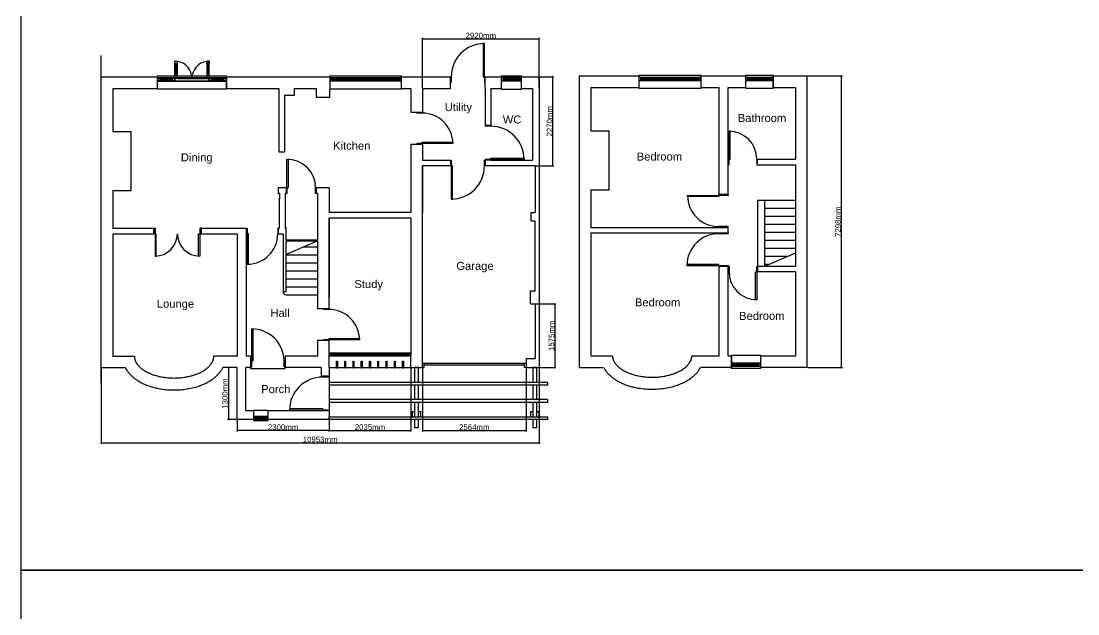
# Model space of a CAD drawing. Header units: millimetres. Extents: x -11841 to 102307, y -68819 to 40378.
# Drawn here: x -11841 to 14577, y -15313 to -480 of the extents above; entities that cross this region are included whole.
import ezdxf

# ---------------------------------------------------------------- set-up
doc = ezdxf.new("R2010")
doc.units = ezdxf.units.MM
doc.linetypes.add('ACAD_ISO02W100', pattern=[15, 12, -3])
doc.layers.add('A-Walls', color=7, linetype='Continuous')
doc.layers.add('New', color=7, linetype='Continuous')
doc.layers.add('Border', color=7, linetype='Continuous', plot=False)
doc.styles.get("Standard").update_dxf_attribs({"font": 'Arial.ttf'})
doc.dimstyles.new('JRMStyle', dxfattribs={"dimtxt": 3.5, "dimasz": 2.5, "dimexe": 1.25, "dimexo": 0.625, "dimtad": 1, "dimdec": 0, "dimdsep": 46, "dimtxsty": 'Standard', "dimblk": 'ARCHTICK', "dimblk1": 'ARCHTICK', "dimblk2": 'ARCHTICK', "dimcen": 2.5, "dimadec": 0, "dimazin": 0, "dimtfac": 1, "dimtdec": 0, "dimtmove": 0, "dimatfit": 3, "dimldrblk": 'ARCHTICK', "dimfxl": 1, "dimarcsym": 0})

# ---------------------------------------------------------------- blocks, each defined once
blk = doc.blocks.new('Window')
for p, q in [((0, 0), (1787, 0)), ((0, 0), (0, -330)), ((0, -40), (1787, -40)), ((0, -120), (1787, -120)), ((30, -40), (30, -120)), ((70, -80), (1717, -80)), ((1787, -40), (1757, -40)), ((1757, -40), (1757, -120)), ((1787, 0), (1787, -330)), ((1787, -330), (0, -330))]:
    blk.add_line(p, q)
for points in [[(30, -60), (1757, -60), (1757, -100), (30, -100)], [(30, -60), (70, -60), (70, -100), (30, -100)], [(1757, -60), (1717, -60), (1717, -100), (1757, -100)]]:
    blk.add_lwpolyline(points, close=True)
blk = doc.blocks.new('_ArchTick')
at = {"color": 0, "linetype": 'ByBlock', "const_width": 0.15}
blk.add_lwpolyline([(-0.5, -0.5), (0.5, 0.5)], dxfattribs=at)
blk = doc.blocks.new('*D81')
at = {"color": 0, "lineweight": -2, "ltscale": 0.58, "transparency": 16777216}
for p, q in [((7823, -1852), (8689, -1852)), ((8664, -9150), (8664, -1852)), ((7823, -9150), (8689, -9150))]:
    blk.add_line(p, q, dxfattribs=at)
at = {"layer": 'Defpoints', "color": 0, "ltscale": 0.58, "transparency": 16777216}
for p in [(7811, -1852), (8664, -1852), (7811, -9150)]:
    blk.add_point(p, dxfattribs=at)
at = {"color": 0, "lineweight": -2, "ltscale": 0.58, "transparency": 16777216, "xscale": 50, "yscale": 50, "zscale": 50}
for p, rotation in [((8664, -1852), 90), ((8664, -9150), 270)]:
    blk.add_blockref('_ArchTick', p, dxfattribs=dict(at, rotation=rotation))
at = {"color": 0, "ltscale": 0.58, "transparency": 16777216, "insert": (8580, -5501), "char_height": 70, "attachment_point": 5, "rotation": 90}
blk.add_mtext('{\\H2x;7298mm}', dxfattribs=at)
blk = doc.blocks.new('*D82')
at = {"color": 0, "lineweight": -2, "ltscale": 0.58, "transparency": 16777216}
for p, q in [((-6442, -10463), (-6442, -10750)), ((-4142, -10463), (-4142, -10750)), ((-4142, -10725), (-6442, -10725))]:
    blk.add_line(p, q, dxfattribs=at)
at = {"layer": 'Defpoints', "color": 0, "ltscale": 0.58, "transparency": 16777216}
for p in [(-6442, -10450), (-4142, -10450), (-6442, -10725)]:
    blk.add_point(p, dxfattribs=at)
at = {"color": 0, "lineweight": -2, "ltscale": 0.58, "transparency": 16777216, "xscale": 50, "yscale": 50, "zscale": 50, "rotation": 180}
blk.add_blockref('_ArchTick', (-6442, -10725), dxfattribs=at)
at = {"color": 0, "lineweight": -2, "ltscale": 0.58, "transparency": 16777216, "xscale": 50, "yscale": 50, "zscale": 50}
blk.add_blockref('_ArchTick', (-4142, -10725), dxfattribs=at)
at = {"color": 0, "ltscale": 0.58, "transparency": 16777216, "insert": (-5292, -10641), "char_height": 70, "attachment_point": 5}
blk.add_mtext('{\\H2x;2300mm}', dxfattribs=at)
blk = doc.blocks.new('*D83')
at = {"color": 0, "lineweight": -2, "ltscale": 0.58, "transparency": 16777216}
for p, q in [((-6455, -9150), (-6685, -9150)), ((-6660, -9150), (-6660, -10450)), ((-6455, -10450), (-6685, -10450))]:
    blk.add_line(p, q, dxfattribs=at)
at = {"layer": 'Defpoints', "color": 0, "ltscale": 0.58, "transparency": 16777216}
for p in [(-6442, -9150), (-6660, -10450), (-6442, -10450)]:
    blk.add_point(p, dxfattribs=at)
at = {"color": 0, "lineweight": -2, "ltscale": 0.58, "transparency": 16777216, "xscale": 50, "yscale": 50, "zscale": 50}
for p, rotation in [((-6660, -9150), 90), ((-6660, -10450), 270)]:
    blk.add_blockref('_ArchTick', p, dxfattribs=dict(at, rotation=rotation))
at = {"color": 0, "ltscale": 0.58, "transparency": 16777216, "insert": (-6744, -9800), "char_height": 70, "attachment_point": 5, "rotation": 90}
blk.add_mtext('{\\H2x;1300mm}', dxfattribs=at)
blk = doc.blocks.new('*D84')
at = {"color": 0, "lineweight": -2, "ltscale": 0.58, "transparency": 16777216}
for p, q in [((-9841, -9163), (-9841, -11058)), ((1112, -9163), (1112, -11058)), ((-9841, -11033), (1112, -11033))]:
    blk.add_line(p, q, dxfattribs=at)
at = {"layer": 'Defpoints', "color": 0, "ltscale": 0.58, "transparency": 16777216}
for p in [(-9841, -9150), (1112, -9150), (1112, -11033)]:
    blk.add_point(p, dxfattribs=at)
at = {"color": 0, "lineweight": -2, "ltscale": 0.58, "transparency": 16777216, "xscale": 50, "yscale": 50, "zscale": 50, "rotation": 180}
blk.add_blockref('_ArchTick', (-9841, -11033), dxfattribs=at)
at = {"color": 0, "lineweight": -2, "ltscale": 0.58, "transparency": 16777216, "xscale": 50, "yscale": 50, "zscale": 50}
blk.add_blockref('_ArchTick', (1112, -11033), dxfattribs=at)
at = {"color": 0, "ltscale": 0.58, "transparency": 16777216, "insert": (-4365, -10949), "char_height": 70, "attachment_point": 5}
blk.add_mtext('{\\H2x;10953mm}', dxfattribs=at)
blk = doc.blocks.new('*D89')
at = {"color": 0, "lineweight": -2, "ltscale": 0.58, "transparency": 16777216}
for p, q in [((-4142, -9163), (-4142, -10750)), ((-2098, -9163), (-2098, -10750)), ((-4142, -10725), (-2098, -10725))]:
    blk.add_line(p, q, dxfattribs=at)
at = {"layer": 'Defpoints', "color": 0, "ltscale": 0.58, "transparency": 16777216}
for p in [(-4142, -9150), (-2098, -9150), (-2098, -10725)]:
    blk.add_point(p, dxfattribs=at)
at = {"color": 0, "lineweight": -2, "ltscale": 0.58, "transparency": 16777216, "xscale": 50, "yscale": 50, "zscale": 50, "rotation": 180}
blk.add_blockref('_ArchTick', (-4142, -10725), dxfattribs=at)
at = {"color": 0, "lineweight": -2, "ltscale": 0.58, "transparency": 16777216, "xscale": 50, "yscale": 50, "zscale": 50}
blk.add_blockref('_ArchTick', (-2098, -10725), dxfattribs=at)
at = {"color": 0, "ltscale": 0.58, "transparency": 16777216, "insert": (-3120, -10641), "char_height": 70, "attachment_point": 5}
blk.add_mtext('{\\H2x;2035mm}', dxfattribs=at)
blk = doc.blocks.new('*D90')
at = {"color": 0, "lineweight": -2, "ltscale": 0.58, "transparency": 16777216}
for p, q in [((-1808, -2150), (-1808, -901)), ((-1808, -926), (1112, -926)), ((1112, -2150), (1112, -901))]:
    blk.add_line(p, q, dxfattribs=at)
at = {"layer": 'Defpoints', "color": 0, "ltscale": 0.58, "transparency": 16777216}
for p in [(1112, -926), (-1808, -2162), (1112, -2162)]:
    blk.add_point(p, dxfattribs=at)
at = {"color": 0, "lineweight": -2, "ltscale": 0.58, "transparency": 16777216, "xscale": 50, "yscale": 50, "zscale": 50, "rotation": 180}
blk.add_blockref('_ArchTick', (-1808, -926), dxfattribs=at)
at = {"color": 0, "lineweight": -2, "ltscale": 0.58, "transparency": 16777216, "xscale": 50, "yscale": 50, "zscale": 50}
blk.add_blockref('_ArchTick', (1112, -926), dxfattribs=at)
at = {"color": 0, "ltscale": 0.58, "transparency": 16777216, "insert": (-348, -842), "char_height": 70, "attachment_point": 5}
blk.add_mtext('{\\H2x;2920mm}', dxfattribs=at)
blk = doc.blocks.new('*D91')
at = {"color": 0, "lineweight": -2, "ltscale": 0.58, "transparency": 16777216}
for p, q in [((1022, -1872), (1478, -1872)), ((1453, -4102), (1453, -1872)), ((1022, -4102), (1478, -4102))]:
    blk.add_line(p, q, dxfattribs=at)
at = {"layer": 'Defpoints', "color": 0, "ltscale": 0.58, "transparency": 16777216}
for p in [(1009, -1872), (1453, -1872), (1009, -4102)]:
    blk.add_point(p, dxfattribs=at)
at = {"color": 0, "lineweight": -2, "ltscale": 0.58, "transparency": 16777216, "xscale": 50, "yscale": 50, "zscale": 50}
for p, rotation in [((1453, -1872), 90), ((1453, -4102), 270)]:
    blk.add_blockref('_ArchTick', p, dxfattribs=dict(at, rotation=rotation))
at = {"color": 0, "ltscale": 0.58, "transparency": 16777216, "insert": (1369, -2987), "char_height": 70, "attachment_point": 5, "rotation": 90}
blk.add_mtext('{\\H2x;2270mm}', dxfattribs=at)
blk = doc.blocks.new('*D92')
at = {"color": 0, "lineweight": -2, "ltscale": 0.58, "transparency": 16777216}
for p, q in [((909, -7555), (1528, -7555)), ((1503, -7555), (1503, -9150)), ((909, -9150), (1528, -9150))]:
    blk.add_line(p, q, dxfattribs=at)
at = {"layer": 'Defpoints', "color": 0, "ltscale": 0.58, "transparency": 16777216}
for p in [(897, -7555), (897, -9150), (1503, -9150)]:
    blk.add_point(p, dxfattribs=at)
at = {"color": 0, "lineweight": -2, "ltscale": 0.58, "transparency": 16777216, "xscale": 50, "yscale": 50, "zscale": 50}
for p, rotation in [((1503, -7555), 90), ((1503, -9150), 270)]:
    blk.add_blockref('_ArchTick', p, dxfattribs=dict(at, rotation=rotation))
at = {"color": 0, "ltscale": 0.58, "transparency": 16777216, "insert": (1419, -8353), "char_height": 70, "attachment_point": 5, "rotation": 90}
blk.add_mtext('{\\H2x;1575mm}', dxfattribs=at)
blk = doc.blocks.new('*D96')
at = {"color": 0, "lineweight": -2, "ltscale": 0.58, "transparency": 16777216}
for p, q in [((-1808, -9163), (-1808, -10750)), ((784, -9163), (784, -10750)), ((-1808, -10725), (784, -10725))]:
    blk.add_line(p, q, dxfattribs=at)
at = {"layer": 'Defpoints', "color": 0, "ltscale": 0.58, "transparency": 16777216}
for p in [(-1808, -9150), (784, -9150), (784, -10725)]:
    blk.add_point(p, dxfattribs=at)
at = {"color": 0, "lineweight": -2, "ltscale": 0.58, "transparency": 16777216, "xscale": 50, "yscale": 50, "zscale": 50, "rotation": 180}
blk.add_blockref('_ArchTick', (-1808, -10725), dxfattribs=at)
at = {"color": 0, "lineweight": -2, "ltscale": 0.58, "transparency": 16777216, "xscale": 50, "yscale": 50, "zscale": 50}
blk.add_blockref('_ArchTick', (784, -10725), dxfattribs=at)
at = {"color": 0, "ltscale": 0.58, "transparency": 16777216, "insert": (-512, -10641), "char_height": 70, "attachment_point": 5}
blk.add_mtext('{\\H2x;2564mm}', dxfattribs=at)

msp = doc.modelspace()

# ---------------------------------------------------------------- linework, layer by layer
for p, q in [((-8001.2, -1542.2), (-7941.2, -1542.2)), ((-7971.2, -1542.2), (-7971.2, -1852.2)), ((-7171.2, -1542.2), (-7171.2, -1852.2)), ((3611.8, -1832.2), (5151.8, -1832.2)), ((3611.8, -2162.2), (3611.8, -1832.2)), ((5151.8, -1832.2), (5151.8, -2162.2)), ((6275.8, -1852.2), (6275.8, -1832.2)), ((6275.8, -1832.2), (6960.8, -1832.2)), ((6960.8, -1832.2), (6960.8, -2162.2)), ((-8431.2, -1852.2), (-6711.2, -1852.2)), ((-8431.2, -2182.2), (-8431.2, -1852.2)), ((-8371.2, -1942.2), (-8061.2, -1942.2)), ((-8001.2, -1852.2), (-7941.2, -1852.2)), ((-8001.2, -1972.2), (-7141.2, -1972.2)), ((-7941.2, -1912.2), (-7201.2, -1912.2)), ((-7081.2, -1942.2), (-6771.2, -1942.2)), ((-6711.2, -1852.2), (-6711.2, -2182.2)), ((3611.8, -1882.2), (5151.8, -1882.2)), ((3611.8, -1962.2), (5151.8, -1962.2)), ((3641.8, -1882.2), (3641.8, -1962.2)), ((5121.8, -1902.2), (3641.8, -1902.2)), ((5121.8, -1942.2), (3641.8, -1942.2)), ((3681.8, -1942.2), (3681.8, -1902.2)), ((5081.8, -1922.2), (3681.8, -1922.2)), ((5081.8, -1942.2), (5081.8, -1902.2)), ((5121.8, -1882.2), (5121.8, -1962.2)), ((6275.8, -2142.2), (6275.8, -1852.2)), ((6275.8, -1882.2), (6960.8, -1882.2)), ((6275.8, -1962.2), (6960.8, -1962.2)), ((6305.8, -1882.2), (6305.8, -1962.2)), ((6930.8, -1902.2), (6305.8, -1902.2)), ((6930.8, -1942.2), (6305.8, -1942.2)), ((6345.8, -1942.2), (6345.8, -1902.2)), ((6890.8, -1922.2), (6345.8, -1922.2)), ((6890.8, -1942.2), (6890.8, -1902.2)), ((6930.8, -1882.2), (6930.8, -1962.2)), ((6960.8, -2142.2), (6960.8, -1852.2)), ((-6711.2, -2182.2), (-8431.2, -2182.2)), ((5151.8, -2162.2), (3611.8, -2162.2)), ((6275.8, -2142.2), (6275.8, -2162.2)), ((6960.8, -2162.2), (6275.8, -2162.2)), ((-2098.2, -2762.2), (-1808.2, -2762.2)), ((-2098.2, -3562.2), (-1808.2, -3562.2)), ((5855.8, -3932.2), (5835.8, -3932.2)), ((5855.8, -4072.2), (5855.8, -3932.2)), ((6570.8, -4072.2), (6570.8, -3932.2)), ((5835.8, -4072.2), (5855.8, -4072.2)), ((-5218.2, -4655.2), (-5218.2, -4795.2)), ((-5198.2, -4655.2), (-5198.2, -4795.2)), ((-4478.2, -4795.2), (-4478.2, -4655.2)), ((-4458.2, -4795.2), (-4458.2, -4655.2)), ((-5384.2, -4795.2), (-5384.2, -4910.2)), ((5598.8, -4840.2), (5598.8, -4820.2)), ((5835.8, -4840.2), (5598.8, -4840.2)), ((5835.8, -4820.2), (5835.8, -4840.2)), ((7520.8, -5172.2), (6740.8, -5172.2)), ((7520.8, -5372.2), (6740.8, -5372.2)), ((-6207.2, -5800.2), (-6207.2, -5660.2)), ((-6207.2, -5660.2), (-6187.2, -5660.2)), ((-6187.2, -5800.2), (-6207.2, -5800.2)), ((-6187.2, -5660.2), (-6187.2, -5800.2)), ((-5404.2, -5800.2), (-5404.2, -5660.2)), ((-5244.2, -5660.2), (-5212.2, -5660.2)), ((5835.8, -5620.2), (5598.8, -5620.2)), ((5598.8, -5620.2), (5598.8, -5640.2)), ((5598.8, -5800.2), (5598.8, -5780.2)), ((5835.8, -5800.2), (5598.8, -5800.2)), ((5835.8, -5640.2), (5835.8, -5620.2)), ((5835.8, -5780.2), (5835.8, -5800.2)), ((7520.8, -5572.2), (6740.8, -5572.2)), ((7520.8, -5772.2), (6740.8, -5772.2)), ((-5211, -6313.5), (-4432.2, -5976.2)), ((7520.8, -5972.2), (6740.8, -5972.2)), ((7520.8, -6172.2), (6740.8, -6172.2)), ((7520.8, -6283.2), (6740.8, -6616.2)), ((5598.8, -6616.2), (5598.8, -6596.2)), ((5598.8, -6596.2), (5835.8, -6596.2)), ((5835.8, -6596.2), (5835.8, -6616.2)), ((7312.3, -6372.2), (6740.8, -6372.2)), ((6843.9, -6572.2), (6740.8, -6572.2)), ((5835.8, -6616.2), (5855.8, -6616.2)), ((5855.8, -6756.2), (5835.8, -6756.2)), ((5855.8, -6616.2), (5855.8, -6756.2)), ((6570.8, -6616.2), (6570.8, -6756.2)), ((-4142.2, -7675.2), (-4432.2, -7675.2)), ((-4142.2, -8475.2), (-4432.2, -8475.2)), ((5920.8, -8860.2), (5920.8, -8840.2)), ((5920.8, -9170.2), (5920.8, -8840.2)), ((5920.8, -8840.2), (6640.8, -8840.2)), ((5920.8, -8860.2), (5920.8, -9150.2)), ((5920.8, -8860.2), (5920.8, -9150.2)), ((6640.8, -8840.2), (6640.8, -9170.2)), ((6640.8, -8860.2), (6640.8, -9150.2)), ((-6107.2, -9150.2), (-6107.2, -9170.2)), ((-6107.2, -9170.2), (-5237.2, -9170.2)), ((-5237.2, -9170.2), (-5237.2, -9150.2)), ((6640.8, -9040.2), (5920.8, -9040.2)), ((6640.8, -9120.2), (5920.8, -9120.2)), ((6640.8, -9170.2), (5920.8, -9170.2)), ((5950.8, -9120.2), (5950.8, -9040.2)), ((5950.8, -9060.2), (6610.8, -9060.2)), ((5950.8, -9100.2), (6610.8, -9100.2)), ((5990.8, -9060.2), (5990.8, -9100.2)), ((5990.8, -9080.2), (6570.8, -9080.2)), ((6570.8, -9060.2), (6570.8, -9100.2)), ((6610.8, -9120.2), (6610.8, -9040.2))]:
    msp.add_line(p, q)
at = {"color": 7}
for p, q in [((941.8, -1872.2), (1111.8, -1872.2)), ((-4142.2, -5405.2), (-2098.2, -5405.2)), ((-2098.2, -5405.2), (-2098.2, -8860.2)), ((-2098.2, -9150.2), (-1808.2, -9150.2)), ((-1808.2, -9150.2), (-1768.2, -9150.2)), ((-1768.2, -9150.2), (-1768.2, -9037.2))]:
    msp.add_line(p, q, dxfattribs=at)
at = {"ltscale": 0.58}
for p, q in [((1009.3, -7230.2), (1009.3, -5477.2)), ((896.8, -7555.2), (896.8, -7230.2)), ((896.8, -7230.2), (1009.3, -7230.2)), ((896.8, -7555.2), (1009.3, -7555.2)), ((1009.3, -7555.2), (1009.3, -8925.2)), ((783.8, -8925.2), (783.8, -9150.2)), ((783.8, -8925.2), (1009.3, -8925.2)), ((1111.8, -8775.2), (1111.8, -9150.2)), ((783.8, -9150.2), (896.8, -9150.2)), ((896.8, -9150.2), (1111.8, -9150.2))]:
    msp.add_line(p, q, dxfattribs=at)
for points in [[(-7941.2, -1912.2), (-8001.2, -1912.2), (-8001.2, -1482.2), (-7941.2, -1482.2)], [(-7201.2, -1482.2), (-7201.2, -1912.2), (-7141.2, -1912.2), (-7141.2, -1482.2)], [(-7141.2, -1482.2), (-7141.2, -1542.2), (-7201.2, -1542.2), (-7201.2, -1482.2)], [(-8431.2, -1892.2), (-6711.2, -1892.2), (-6711.2, -1992.2), (-8431.2, -1992.2)], [(-8431.2, -1972.2), (-8001.2, -1972.2), (-8001.2, -1912.2), (-8431.2, -1912.2)], [(-8431.2, -1912.2), (-8371.2, -1912.2), (-8371.2, -1972.2), (-8431.2, -1972.2)], [(-8061.2, -1912.2), (-8001.2, -1912.2), (-8001.2, -1972.2), (-8061.2, -1972.2)], [(-7141.2, -1852.2), (-7141.2, -1912.2), (-7201.2, -1912.2), (-7201.2, -1852.2)], [(-7141.2, -1972.2), (-6711.2, -1972.2), (-6711.2, -1912.2), (-7141.2, -1912.2)], [(-7141.2, -1912.2), (-7081.2, -1912.2), (-7081.2, -1972.2), (-7141.2, -1972.2)], [(-6771.2, -1912.2), (-6711.2, -1912.2), (-6711.2, -1972.2), (-6771.2, -1972.2)], [(5855.8, -3237.2), (5855.8, -3932.2), (5885.8, -3932.2), (5885.8, -3237.2)], [(5598.8, -4840.2), (5598.8, -4870.2), (4818.8, -4870.2), (4818.8, -4840.2)], [(-8524.2, -5660.2), (-8494.2, -5660.2), (-8494.2, -5800.2), (-8524.2, -5800.2)], [(-8494.2, -5800.2), (-8494.2, -6360.2), (-8464.2, -6360.2), (-8464.2, -5800.2)], [(-7404.2, -6360.2), (-7404.2, -5800.2), (-7374.2, -5800.2), (-7374.2, -6360.2)], [(-7344.2, -5660.2), (-7374.2, -5660.2), (-7374.2, -5800.2), (-7344.2, -5800.2)], [(-6187.2, -5800.2), (-6187.2, -6563.2), (-6157.2, -6563.2), (-6157.2, -5800.2)], [(5598.8, -6596.2), (5598.8, -6566.2), (4802.8, -6566.2), (4802.8, -6596.2)], [(6550.8, -6756.2), (6550.8, -7451.2), (6520.8, -7451.2), (6520.8, -6756.2)], [(-6077.2, -8990.2), (-6077.2, -8180.2), (-6047.2, -8180.2), (-6047.2, -8990.2)], [(-6107.2, -9130.2), (-6077.2, -9130.2), (-6077.2, -8990.2), (-6107.2, -8990.2)], [(-5237.2, -9130.2), (-5267.2, -9130.2), (-5267.2, -8990.2), (-5237.2, -8990.2)]]:
    msp.add_lwpolyline(points, close=True)
for centre, radius, start, end in [((-8001.2, -1912.2), 430, 0, 82.05653), ((-7141.2, -1912.2), 430, 97.94347, 180), ((5855.8, -3932.2), 695, 0, 90), ((5598.8, -4840.2), 780, 180, 270), ((-8494.2, -5800.2), 560, 270, 0), ((-7374.2, -5800.2), 560, 180, 270), ((-6187.2, -5800.2), 763, 270, 0), ((5598.8, -6596.2), 796, 90, 180), ((6550.8, -6756.2), 695, 180, 270), ((-6077.2, -8990.2), 810, 0, 90)]:
    msp.add_arc(centre, radius, start, end)
at = {"layer": 'A-Walls', "linetype": 'ACAD_ISO02W100'}
msp.add_line((-9841.2, -9539), (-9841.2, -1342.2), dxfattribs=at)
at = {"layer": 'A-Walls'}
for p, q in [((-9841.2, -1872.2), (-8431.2, -1872.2)), ((-8431.2, -2162.2), (-8431.2, -1872.2)), ((-6711.2, -1872.2), (-4125.2, -1872.2)), ((-6711.2, -2162.2), (-6711.2, -1872.2)), ((-2338.2, -1872.2), (-1808.2, -1872.2)), ((1111.8, -1872.2), (1111.8, -8775.2)), ((2111.8, -1852.2), (3611.8, -1852.2)), ((2111.8, -1852.2), (2111.8, -9150.2)), ((5151.8, -1852.2), (6275.8, -1852.2)), ((6960.8, -1852.2), (7810.8, -1852.2)), ((7810.8, -9150.2), (7810.8, -1852.2)), ((-9551.2, -2162.2), (-8431.2, -2162.2)), ((-9551.2, -2162.2), (-9551.2, -3242.2)), ((-6711.2, -2162.2), (-5395.2, -2162.2)), ((-5395.2, -2162.2), (-5395.2, -3752.2)), ((-5255.2, -2332.2), (-5255.2, -3752.2)), ((-5255.2, -2332.2), (-5005.2, -2332.2)), ((-5005.2, -2332.2), (-5005.2, -2162.2)), ((-5005.2, -2162.2), (-4465.2, -2162.2)), ((-4465.2, -2162.2), (-4465.2, -2382.2)), ((-4125.2, -2382.2), (-4125.2, -2182.2)), ((-2338.2, -2162.2), (-2098.2, -2162.2)), ((-2098.2, -2162.2), (-2098.2, -2762.2)), ((941.8, -2162.2), (941.8, -3962.2)), ((2401.8, -2142.2), (3611.8, -2142.2)), ((2401.8, -2142.2), (2401.8, -3222.2)), ((5151.8, -2142.2), (5598.8, -2142.2)), ((5598.8, -2142.2), (5598.8, -4820.2)), ((5835.8, -2142.2), (6275.8, -2142.2)), ((5835.8, -3932.2), (5835.8, -2142.2)), ((6960.8, -2142.2), (7520.8, -2142.2)), ((7520.8, -2142.2), (7520.8, -3932.2)), ((-4465.2, -2382.2), (-4125.2, -2382.2)), ((-9551.2, -3242.2), (-9091.2, -3242.2)), ((-9091.2, -4720.2), (-9091.2, -3242.2)), ((2401.8, -3222.2), (2861.8, -3222.2)), ((2861.8, -4700.2), (2861.8, -3222.2)), ((-2098.2, -3562.2), (-2098.2, -5265.2)), ((-1808.2, -3562.2), (-1808.2, -3962.2)), ((-5395.2, -3752.2), (-5255.2, -3752.2)), ((5835.8, -4820.2), (5835.8, -3932.2)), ((6550.8, -3932.2), (7520.8, -3932.2)), ((6550.8, -3932.2), (6550.8, -4072.2)), ((-1808.2, -4102.2), (-1808.2, -5265.2)), ((1009.3, -4102.2), (1009.3, -5267.2)), ((6550.8, -4072.2), (7520.8, -4072.2)), ((7520.8, -4072.2), (7520.8, -6616.2)), ((-9551.2, -4720.2), (-9551.2, -5660.2)), ((-9551.2, -4720.2), (-9091.2, -4720.2)), ((-5414.2, -4655.2), (-5414.2, -4795.2)), ((-5198.2, -4655.2), (-5414.2, -4655.2)), ((-4142.2, -4655.2), (-4478.2, -4655.2)), ((-4142.2, -4655.2), (-4142.2, -5265.2)), ((2401.8, -4700.2), (2401.8, -5640.2)), ((2401.8, -4700.2), (2861.8, -4700.2)), ((-5384.2, -4795.2), (-5414.2, -4795.2)), ((-5384.2, -4795.2), (-5384.2, -4930.2)), ((-5244.2, -4795.2), (-5244.2, -4930.2)), ((-5198.2, -4795.2), (-5244.2, -4795.2)), ((-4432.2, -4795.2), (-4478.2, -4795.2)), ((-4432.2, -4795.2), (-4432.2, -5956.2)), ((5835.8, -4820.2), (5598.8, -4820.2)), ((7520.8, -4972.2), (6570.8, -4972.2)), ((6570.8, -4972.2), (6570.8, -6616.2)), ((6740.8, -4972.2), (6740.8, -6616.2)), ((-2098.2, -5265.2), (-3382.2, -5265.2)), ((909.3, -5477.2), (909.3, -5267.2)), ((909.3, -5267.2), (1009.3, -5267.2)), ((-4142.2, -7675.2), (-4142.2, -5405.2)), ((-4142.2, -5405.2), (-4142.2, -7392.2)), ((909.3, -5477.2), (1009.3, -5477.2)), ((-9551.2, -5660.2), (-8524.2, -5660.2)), ((-9551.2, -5800.2), (-8524.2, -5800.2)), ((-9551.2, -5800.2), (-9551.2, -8860.2)), ((-8524.2, -5660.2), (-8524.2, -5800.2)), ((-7344.2, -5660.2), (-6207.2, -5660.2)), ((-7344.2, -5660.2), (-7344.2, -5800.2)), ((-7344.2, -5800.2), (-6444.2, -5800.2)), ((-6444.2, -5800.2), (-6444.2, -8860.2)), ((-6207.2, -8860.2), (-6207.2, -5800.2)), ((-5424.2, -5660.2), (-5384.2, -5660.2)), ((-5424.2, -5660.2), (-5424.2, -5800.2)), ((-5424.2, -5800.2), (-5294.2, -5800.2)), ((-5294.2, -5800.2), (-5294.2, -7248.2)), ((-5244.2, -5640.2), (-5212.2, -5640.2)), ((-5212.2, -5956.2), (-5212.2, -5640.2)), ((2401.8, -5640.2), (5835.8, -5640.2)), ((2401.8, -5780.2), (5835.8, -5780.2)), ((2401.8, -5780.2), (2401.8, -8840.2)), ((5835.8, -5780.2), (5835.8, -5640.2)), ((-5212.2, -5956.2), (-4432.2, -5956.2)), ((-5212.2, -7248.2), (-5212.2, -5976.2)), ((-5212.2, -5976.2), (-4432.2, -5976.2)), ((-4432.2, -5976.2), (-4432.2, -7675.2)), ((-5212.2, -6330.2), (-4432.2, -6330.2)), ((-4787.8, -6130.2), (-4432.2, -6130.2)), ((-5212.2, -6530.2), (-4432.2, -6530.2)), ((-5212.2, -6730.2), (-4432.2, -6730.2)), ((5598.8, -6616.2), (5598.8, -8860.2)), ((5835.8, -6616.2), (5598.8, -6616.2)), ((5835.8, -8860.2), (5835.8, -6616.2)), ((7520.8, -6616.2), (6550.8, -6616.2)), ((6550.8, -6756.2), (6550.8, -6616.2)), ((7520.8, -6756.2), (6550.8, -6756.2)), ((7520.8, -6756.2), (7520.8, -8860.2)), ((-5212.2, -6930.2), (-4432.2, -6930.2)), ((-5212.2, -7130.2), (-4432.2, -7130.2)), ((-5294.2, -7248.2), (-5212.2, -7248.2)), ((-5212.2, -7330.2), (-4432.2, -7330.2)), ((-4432.2, -8475.2), (-4432.2, -8860.2)), ((-4142.2, -9150.2), (-4142.2, -8475.2)), ((-9551.2, -8860.2), (-9011.2, -8860.2)), ((-6444.2, -8860.2), (-7024.2, -8860.2)), ((-6107.2, -8860.2), (-6207.2, -8860.2)), ((-6107.2, -8860.2), (-6107.2, -9150.2)), ((-4432.2, -8860.2), (-5237.2, -8860.2)), ((-5237.2, -8860.2), (-5237.2, -9150.2)), ((2940.2, -8860.2), (2401.8, -8860.2)), ((5598.8, -8860.2), (4925.8, -8860.2)), ((5920.8, -8860.2), (5835.8, -8860.2)), ((7520.8, -8860.2), (6640.8, -8860.2)), ((-9841.2, -9150.2), (-9238.9, -9150.2)), ((-6442.2, -9150.2), (-6796.5, -9150.2)), ((-6107.2, -9150.2), (-6227.2, -9150.2)), ((-4342.2, -9150.2), (-5237.2, -9150.2)), ((2111.8, -9150.2), (2711.8, -9150.2)), ((5920.8, -9150.2), (5154.2, -9150.2)), ((7810.8, -9150.2), (6640.8, -9150.2))]:
    msp.add_line(p, q, dxfattribs=at)
msp.add_arc((-5212.2, -7248.2), 82, 180, 270, dxfattribs=at)
for points, knots in [([(-9011.2, -8860.2), (-9011.2, -8864.8), (-9011.1, -8869.5), (-9010.7, -8878.3), (-9010.4, -8882.4), (-9009.7, -8890.6), (-9009.2, -8894.7), (-9008.3, -8902.3), (-9007.8, -8905.7), (-9006.8, -8912.1), (-9006.2, -8915), (-9005.1, -8920.9), (-9004.5, -8923.8), (-9003, -8930.6), (-9002.1, -8934.5), (-9000.1, -8942.2), (-8999, -8946.1), (-8996.7, -8953.8), (-8995.5, -8957.7), (-8992.7, -8965.9), (-8991.2, -8970.1), (-8987.9, -8978.6), (-8986.2, -8982.9), (-8981.5, -8993.7), (-8978.5, -9000.3), (-8971.9, -9013.5), (-8968.4, -9020), (-8960.9, -9033), (-8957, -9039.5), (-8948.7, -9052.3), (-8944.3, -9058.7), (-8935.1, -9071.3), (-8930.3, -9077.6), (-8920.4, -9089.9), (-8915.3, -9096), (-8904.7, -9108), (-8899.2, -9114), (-8886.3, -9127.3), (-8878.7, -9134.7), (-8863.1, -9149.2), (-8855, -9156.3), (-8837.3, -9171.1), (-8827.8, -9178.7), (-8810.4, -9191.8), (-8802.7, -9197.3), (-8785.3, -9209.4), (-8775.5, -9215.9), (-8759.3, -9226.2), (-8753.1, -9230), (-8740.4, -9237.6), (-8734, -9241.3), (-8718.4, -9250.1), (-8709.1, -9255.2), (-8692, -9264.1), (-8684.2, -9268.1), (-8668.4, -9275.8), (-8660.3, -9279.6), (-8640.6, -9288.7), (-8628.9, -9293.9), (-8592.9, -9308.9), (-8568.1, -9318.4), (-8526.2, -9332.8), (-8509.6, -9338.2), (-8475.7, -9348.3), (-8458.6, -9353.2), (-8423.7, -9362.2), (-8406.1, -9366.5), (-8348.9, -9379.2), (-8308.6, -9386.6), (-8226.5, -9398.4), (-8184.8, -9402.8), (-8100.7, -9408.7), (-8058.3, -9410.2), (-7973.5, -9410.1), (-7931.2, -9408.6), (-7847.1, -9402.5), (-7805.4, -9398), (-7733.9, -9387.5), (-7703.7, -9382.3), (-7644.4, -9370.2), (-7615.3, -9363.3), (-7558.4, -9348.2), (-7530.6, -9339.8), (-7487.5, -9325.4), (-7471.7, -9319.8), (-7440.6, -9308), (-7425.4, -9301.9), (-7401.4, -9291.6), (-7392.3, -9287.6), (-7374.4, -9279.3), (-7365.6, -9275.1), (-7339.5, -9262.3), (-7322.7, -9253.4), (-7290.2, -9235), (-7274.6, -9225.4), (-7252.7, -9211.2), (-7246, -9206.6), (-7232.9, -9197.5), (-7226.5, -9192.9), (-7212.8, -9182.7), (-7205.6, -9177.1), (-7192, -9166.2), (-7185.6, -9160.8), (-7173.2, -9149.9), (-7167.1, -9144.5), (-7156.9, -9134.8), (-7152.7, -9130.7), (-7140.2, -9118.3), (-7132.4, -9109.9), (-7117.4, -9092.9), (-7110.3, -9084.3), (-7098.1, -9068.6), (-7093, -9061.4), (-7078, -9039.5), (-7069.1, -9024.4), (-7058.5, -9003.6), (-7055.8, -8997.9), (-7046.7, -8977.6), (-7041.3, -8962.8), (-7035.1, -8941.7), (-7033.5, -8935.5), (-7031.4, -8926.4), (-7030.8, -8923.5), (-7029, -8914.7), (-7028, -8908.7), (-7026.7, -8899.4), (-7026.3, -8896.2), (-7025.7, -8890.3), (-7025.4, -8887.7), (-7025, -8882.5), (-7024.8, -8879.9), (-7024.4, -8872), (-7024.2, -8866.8), (-7024.2, -8861.1), (-7024.2, -8860.6), (-7024.2, -8860.2)], [3.1415927, 3.1415927, 3.1415927, 3.1415927, 3.1670666, 3.1670666, 3.189529, 3.189529, 3.2119914, 3.2119914, 3.2307995, 3.2307995, 3.246845, 3.246845, 3.2628905, 3.2628905, 3.2841935, 3.2841935, 3.3054965, 3.3054965, 3.3270343, 3.3270343, 3.3507508, 3.3507508, 3.3744672, 3.3744672, 3.4116463, 3.4116463, 3.4488255, 3.4488255, 3.4860046, 3.4860046, 3.5231838, 3.5231838, 3.5603629, 3.5603629, 3.5968394, 3.5968394, 3.6333159, 3.6333159, 3.6794124, 3.6794124, 3.7255089, 3.7255089, 3.776013, 3.776013, 3.8141708, 3.8141708, 3.8603101, 3.8603101, 3.8884411, 3.8884411, 3.9165721, 3.9165721, 3.9557925, 3.9557925, 3.9877068, 3.9877068, 4.0196211, 4.0196211, 4.0650189, 4.0650189, 4.1558147, 4.1558147, 4.2139333, 4.2139333, 4.272052, 4.272052, 4.3301706, 4.3301706, 4.4581644, 4.4581644, 4.5861583, 4.5861583, 4.7141521, 4.7141521, 4.8421459, 4.8421459, 4.9701398, 4.9701398, 5.0655329, 5.0655329, 5.160926, 5.160926, 5.2563191, 5.2563191, 5.3130749, 5.3130749, 5.3698306, 5.3698306, 5.4049435, 5.4049435, 5.4400565, 5.4400565, 5.5102823, 5.5102823, 5.5805082, 5.5805082, 5.6123489, 5.6123489, 5.6441896, 5.6441896, 5.6815743, 5.6815743, 5.7166399, 5.7166399, 5.7517055, 5.7517055, 5.7775076, 5.7775076, 5.8291119, 5.8291119, 5.8807162, 5.8807162, 5.922486, 5.922486, 6.0087977, 6.0087977, 6.0406556, 6.0406556, 6.1229448, 6.1229448, 6.1572092, 6.1572092, 6.17301, 6.17301, 6.205813, 6.205813, 6.2235534, 6.2235534, 6.2378455, 6.2378455, 6.2521376, 6.2521376, 6.2807218, 6.2807218, 6.2831853, 6.2831853, 6.2831853, 6.2831853]), ([(2940.2, -8860.2), (2940.3, -8862.3), (2940.5, -8864.4), (2941, -8870.6), (2941.4, -8874.7), (2942.4, -8882.3), (2942.9, -8885.7), (2943.9, -8892.1), (2944.4, -8895), (2945.6, -8900.9), (2946.2, -8903.8), (2947.7, -8910.6), (2948.6, -8914.5), (2950.6, -8922.2), (2951.7, -8926.1), (2954, -8933.8), (2955.2, -8937.7), (2958, -8945.9), (2959.5, -8950.1), (2962.8, -8958.6), (2964.5, -8962.9), (2969.2, -8973.7), (2972.2, -8980.3), (2978.8, -8993.5), (2982.3, -9000), (2989.7, -9013), (2993.7, -9019.5), (3002, -9032.3), (3006.4, -9038.7), (3015.5, -9051.3), (3020.3, -9057.6), (3030.3, -9069.9), (3035.4, -9076), (3046, -9088), (3051.5, -9094), (3064.4, -9107.3), (3071.9, -9114.7), (3087.6, -9129.2), (3095.7, -9136.3), (3113.3, -9151.1), (3122.9, -9158.7), (3140.3, -9171.8), (3148, -9177.3), (3165.4, -9189.4), (3175.2, -9195.9), (3191.4, -9206.2), (3197.6, -9210), (3210.3, -9217.6), (3216.7, -9221.3), (3232.3, -9230.1), (3241.6, -9235.2), (3258.7, -9244.1), (3266.5, -9248.1), (3282.3, -9255.8), (3290.3, -9259.6), (3310, -9268.7), (3321.8, -9273.9), (3357.8, -9288.9), (3382.6, -9298.4), (3424.5, -9312.8), (3441.1, -9318.2), (3474.9, -9328.3), (3492.1, -9333.2), (3526.9, -9342.2), (3544.6, -9346.5), (3601.8, -9359.2), (3642.1, -9366.6), (3724.2, -9378.4), (3765.9, -9382.8), (3850, -9388.7), (3892.4, -9390.2), (3977.1, -9390.1), (4019.5, -9388.6), (4103.6, -9382.5), (4145.3, -9378), (4216.8, -9367.5), (4247, -9362.3), (4306.2, -9350.2), (4335.4, -9343.3), (4392.3, -9328.2), (4420.1, -9319.8), (4463.2, -9305.4), (4479, -9299.8), (4510, -9288), (4525.2, -9281.9), (4549.3, -9271.6), (4558.4, -9267.6), (4576.3, -9259.3), (4585.1, -9255.1), (4611.2, -9242.3), (4628, -9233.4), (4660.5, -9215), (4676.1, -9205.4), (4698, -9191.2), (4704.6, -9186.6), (4717.8, -9177.5), (4724.2, -9172.9), (4737.9, -9162.7), (4745.1, -9157.1), (4758.6, -9146.2), (4765, -9140.8), (4777.5, -9129.9), (4783.6, -9124.5), (4793.8, -9114.8), (4798, -9110.7), (4810.4, -9098.3), (4818.3, -9089.9), (4833.3, -9072.9), (4840.4, -9064.3), (4852.5, -9048.6), (4857.7, -9041.4), (4872.7, -9019.5), (4881.6, -9004.4), (4892.2, -8983.6), (4894.9, -8977.9), (4904, -8957.6), (4909.4, -8942.8), (4915.6, -8921.7), (4917.2, -8915.5), (4919.3, -8906.4), (4919.9, -8903.5), (4921.7, -8894.7), (4922.7, -8888.7), (4924, -8879.4), (4924.4, -8876.2), (4925, -8870.3), (4925.3, -8867.7), (4925.6, -8863.5), (4925.7, -8861.8), (4925.8, -8860.2)], [3.1779562, 3.1779562, 3.1779562, 3.1779562, 3.189529, 3.189529, 3.2119914, 3.2119914, 3.2307995, 3.2307995, 3.246845, 3.246845, 3.2628905, 3.2628905, 3.2841935, 3.2841935, 3.3054965, 3.3054965, 3.3270343, 3.3270343, 3.3507508, 3.3507508, 3.3744672, 3.3744672, 3.4116463, 3.4116463, 3.4488255, 3.4488255, 3.4860046, 3.4860046, 3.5231838, 3.5231838, 3.5603629, 3.5603629, 3.5968394, 3.5968394, 3.6333159, 3.6333159, 3.6794124, 3.6794124, 3.7255089, 3.7255089, 3.776013, 3.776013, 3.8141708, 3.8141708, 3.8603101, 3.8603101, 3.8884411, 3.8884411, 3.9165721, 3.9165721, 3.9557925, 3.9557925, 3.9877068, 3.9877068, 4.0196211, 4.0196211, 4.0650189, 4.0650189, 4.1558147, 4.1558147, 4.2139333, 4.2139333, 4.272052, 4.272052, 4.3301706, 4.3301706, 4.4581644, 4.4581644, 4.5861583, 4.5861583, 4.7141521, 4.7141521, 4.8421459, 4.8421459, 4.9701398, 4.9701398, 5.0655329, 5.0655329, 5.160926, 5.160926, 5.2563191, 5.2563191, 5.3130749, 5.3130749, 5.3698306, 5.3698306, 5.4049435, 5.4049435, 5.4400565, 5.4400565, 5.5102823, 5.5102823, 5.5805082, 5.5805082, 5.6123489, 5.6123489, 5.6441896, 5.6441896, 5.6815743, 5.6815743, 5.7166399, 5.7166399, 5.7517055, 5.7517055, 5.7775076, 5.7775076, 5.8291119, 5.8291119, 5.8807162, 5.8807162, 5.922486, 5.922486, 6.0087977, 6.0087977, 6.0406556, 6.0406556, 6.1229448, 6.1229448, 6.1572092, 6.1572092, 6.17301, 6.17301, 6.205813, 6.205813, 6.2235534, 6.2235534, 6.2378455, 6.2378455, 6.2468243, 6.2468243, 6.2468243, 6.2468243]), ([(-9238.9, -9150.2), (-9238, -9151.8), (-9237.2, -9153.4), (-9228.5, -9169.7), (-9220.2, -9184.2), (-9202.7, -9212.4), (-9193.4, -9226.1), (-9169.8, -9258.9), (-9155, -9277.5), (-9123.8, -9313.3), (-9107.5, -9330.5), (-9073.5, -9363.6), (-9055.9, -9379.4), (-9019.5, -9409.8), (-9000.7, -9424.4), (-8962.1, -9452.2), (-8942.2, -9465.6), (-8891.9, -9497.1), (-8860.8, -9514.7), (-8796.8, -9547.5), (-8763.8, -9562.7), (-8696.3, -9590.8), (-8661.8, -9603.7), (-8591.2, -9627.3), (-8555.2, -9637.9), (-8482.1, -9657.1), (-8444.9, -9665.6), (-8348.5, -9684.5), (-8288.5, -9693.4), (-8167.3, -9705.7), (-8106.1, -9709.2), (-7983.5, -9710.8), (-7922.1, -9708.9), (-7802.9, -9699.9), (-7745, -9693), (-7630.9, -9674.4), (-7574.8, -9662.6), (-7474.6, -9636.6), (-7430.1, -9623.1), (-7343.4, -9592.7), (-7301.1, -9575.7), (-7226.4, -9541.6), (-7193.4, -9524.9), (-7129.6, -9488.9), (-7098.8, -9469.6), (-7044.6, -9432), (-7021, -9414), (-6975.5, -9376.2), (-6953.7, -9356.2), (-6915.6, -9317.7), (-6899, -9299.5), (-6867.6, -9261.5), (-6852.7, -9241.7), (-6824.9, -9200.5), (-6811.9, -9179.2), (-6798.9, -9154.7), (-6797.7, -9152.5), (-6796.5, -9150.2)], [3.4212928, 3.4212928, 3.4212928, 3.4212928, 3.4264006, 3.4264006, 3.4738686, 3.4738686, 3.5213366, 3.5213366, 3.5900333, 3.5900333, 3.65873, 3.65873, 3.7274268, 3.7274268, 3.7961235, 3.7961235, 3.8648202, 3.8648202, 3.9662184, 3.9662184, 4.0676166, 4.0676166, 4.1690147, 4.1690147, 4.2704129, 4.2704129, 4.3718111, 4.3718111, 4.5304239, 4.5304239, 4.6890366, 4.6890366, 4.8476494, 4.8476494, 4.9995047, 4.9995047, 5.1513601, 5.1513601, 5.2770773, 5.2770773, 5.4027946, 5.4027946, 5.5068424, 5.5068424, 5.6108903, 5.6108903, 5.6966147, 5.6966147, 5.7823392, 5.7823392, 5.853617, 5.853617, 5.9248949, 5.9248949, 5.9961728, 5.9961728, 6.0034851, 6.0034851, 6.0034851, 6.0034851]), ([(2722.6, -9150.2), (2728, -9159.7), (2733.5, -9169.1), (2748, -9192.4), (2757.3, -9206.1), (2780.9, -9238.9), (2795.7, -9257.5), (2826.9, -9293.3), (2843.2, -9310.5), (2877.1, -9343.6), (2894.8, -9359.4), (2931.2, -9389.8), (2950, -9404.4), (2988.6, -9432.2), (3008.5, -9445.6), (3058.8, -9477.1), (3089.9, -9494.7), (3153.9, -9527.5), (3186.8, -9542.7), (3254.3, -9570.8), (3288.9, -9583.7), (3359.5, -9607.3), (3395.5, -9617.9), (3468.6, -9637.1), (3505.8, -9645.6), (3602.2, -9664.5), (3662.2, -9673.4), (3783.4, -9685.7), (3844.6, -9689.2), (3967.2, -9690.8), (4028.6, -9688.9), (4147.8, -9679.9), (4205.7, -9673), (4319.8, -9654.4), (4375.9, -9642.6), (4476.1, -9616.6), (4520.6, -9603.1), (4607.3, -9572.7), (4649.6, -9555.7), (4724.3, -9521.6), (4757.3, -9504.9), (4821.1, -9468.9), (4851.9, -9449.6), (4906, -9412), (4929.7, -9394), (4975.2, -9356.2), (4997, -9336.2), (5035.1, -9297.7), (5051.6, -9279.5), (5083.1, -9241.5), (5098, -9221.7), (5123, -9184.6), (5133.6, -9167.7), (5143.4, -9150.2)], [3.4428184, 3.4428184, 3.4428184, 3.4428184, 3.4738686, 3.4738686, 3.5213366, 3.5213366, 3.5900333, 3.5900333, 3.65873, 3.65873, 3.7274268, 3.7274268, 3.7961235, 3.7961235, 3.8648202, 3.8648202, 3.9662184, 3.9662184, 4.0676166, 4.0676166, 4.1690147, 4.1690147, 4.2704129, 4.2704129, 4.3718111, 4.3718111, 4.5304239, 4.5304239, 4.6890366, 4.6890366, 4.8476494, 4.8476494, 4.9995047, 4.9995047, 5.1513601, 5.1513601, 5.2770773, 5.2770773, 5.4027946, 5.4027946, 5.5068424, 5.5068424, 5.6108903, 5.6108903, 5.6966147, 5.6966147, 5.7823392, 5.7823392, 5.853617, 5.853617, 5.9248949, 5.9248949, 5.9819593, 5.9819593, 5.9819593, 5.9819593])]:
    msp.add_open_spline(points, degree=3, knots=knots, dxfattribs=at)
at = {"layer": 'Border'}
for points in [[(-11841.2, 13078.6), (28999.2, 13078.6), (28999.2, -14220.6), (-11841.2, -14220.6)], [(-11841.2, -14220.6), (28999.2, -14220.6), (28999.2, -41519.8), (-11841.2, -41519.8)]]:
    msp.add_lwpolyline(points, close=True, dxfattribs=at)
at = {"layer": 'New'}
for p, q in [((-1808.2, -1872.2), (-1108.2, -1872.2)), ((-1108.2, -2162.2), (-1108.2, -1872.2)), ((-1108.2, -1872.2), (-1088.2, -1872.2)), ((-1088.2, -2012.2), (-1108.2, -2012.2)), ((-1088.2, -1872.2), (-1088.2, -2012.2)), ((-238.2, -1872.2), (-258.2, -1872.2)), ((-258.2, -1872.2), (-258.2, -2012.2)), ((-258.2, -2012.2), (-238.2, -2012.2)), ((-238.2, -2162.2), (-238.2, -1872.2)), ((-238.2, -1872.2), (171.8, -1872.2)), ((171.8, -1872.2), (171.8, -1852.2)), ((171.8, -1852.2), (671.8, -1852.2)), ((171.8, -2162.2), (171.8, -1872.2)), ((671.8, -1892.2), (171.8, -1892.2)), ((171.8, -1972.2), (671.8, -1972.2)), ((201.8, -1892.2), (201.8, -1972.2)), ((201.8, -1912.2), (641.8, -1912.2)), ((201.8, -1912.2), (241.8, -1912.2)), ((201.8, -1952.2), (641.8, -1952.2)), ((241.8, -1912.2), (241.8, -1952.2)), ((601.8, -1932.2), (241.8, -1932.2)), ((601.8, -1912.2), (601.8, -1952.2)), ((641.8, -1892.2), (641.8, -1972.2)), ((671.8, -1852.2), (671.8, -1872.2)), ((671.8, -2162.2), (671.8, -1872.2)), ((671.8, -1872.2), (941.8, -1872.2)), ((-1808.2, -2162.2), (-1808.2, -2762.2)), ((-1808.2, -2162.2), (-1108.2, -2162.2)), ((-238.2, -2162.2), (-238.2, -3112.2)), ((-98.2, -2162.2), (-98.2, -3112.2)), ((-98.2, -2162.2), (171.8, -2162.2)), ((171.8, -2162.2), (171.8, -2182.2)), ((171.8, -2182.2), (671.8, -2182.2)), ((671.8, -2182.2), (671.8, -2162.2)), ((671.8, -2162.2), (941.8, -2162.2)), ((-1948.2, -2782.2), (-1948.2, -2762.2)), ((-1808.2, -2782.2), (-1948.2, -2782.2)), ((-1808.2, -2762.2), (-1808.2, -2782.2)), ((-98.2, -3092.2), (-238.2, -3092.2)), ((-98.2, -3112.2), (-238.2, -3112.2)), ((-1808.2, -3542.2), (-1948.2, -3542.2)), ((-1948.2, -3542.2), (-1948.2, -3562.2)), ((-1808.2, -3562.2), (-1808.2, -3542.2)), ((-1108.2, -3962.2), (-1108.2, -4102.2)), ((-1108.2, -3962.2), (-1088.2, -3962.2)), ((-1088.2, -3962.2), (-1088.2, -4102.2)), ((-258.2, -4102.2), (-258.2, -3962.2)), ((-258.2, -3962.2), (-238.2, -3962.2)), ((-98.2, -3942.2), (-238.2, -3942.2)), ((-238.2, -3942.2), (-238.2, -3962.2)), ((-238.2, -3962.2), (-238.2, -4102.2)), ((-98.2, -3962.2), (-238.2, -3962.2)), ((-98.2, -3942.2), (-98.2, -3962.2)), ((-1088.2, -4102.2), (-1108.2, -4102.2)), ((-238.2, -4102.2), (-258.2, -4102.2)), ((-4282.2, -7695.2), (-4282.2, -7675.2)), ((-4142.2, -7695.2), (-4282.2, -7695.2)), ((-4142.2, -7675.2), (-4142.2, -7695.2)), ((-4142.2, -8455.2), (-4282.2, -8455.2)), ((-4282.2, -8455.2), (-4282.2, -8475.2)), ((-4142.2, -8475.2), (-4142.2, -8455.2)), ((-4142.2, -8780.2), (-2098.2, -8780.2)), ((-2098.2, -8860.2), (-4142.2, -8860.2)), ((-4112.2, -8860.2), (-4112.2, -8780.2)), ((-4112.2, -8800.2), (-2128.2, -8800.2)), ((-4112.2, -8840.2), (-2128.2, -8840.2)), ((-4072.2, -8800.2), (-4072.2, -8840.2)), ((-4072.2, -8820.2), (-2168.2, -8820.2)), ((-2168.2, -8800.2), (-2168.2, -8840.2)), ((-2128.2, -8780.2), (-2128.2, -8860.2)), ((-2098.2, -9150.2), (-2098.2, -8860.2)), ((-6442.2, -10450.2), (-6442.2, -9150.2)), ((-6227.2, -10235.2), (-6227.2, -9150.2)), ((-4342.2, -9150.2), (-4342.2, -9365.2)), ((-4142.2, -9150.2), (-4142.2, -9365.2)), ((-4142.2, -9150.2), (-2098.2, -9150.2)), ((-1808.2, -9037.2), (783.8, -9037.2)), ((-1768.2, -9077.2), (743.8, -9077.2)), ((1054.3, -9520.2), (1054.3, -9150.2)), ((-4142.2, -9365.2), (-4342.2, -9365.2)), ((-4302.2, -9385.2), (-4302.2, -9365.2)), ((-4162.2, -9385.2), (-4302.2, -9385.2)), ((-4162.2, -9365.2), (-4162.2, -9385.2)), ((1319.8, -9520.2), (-4142.2, -9520.2)), ((-4142.2, -9520.2), (-4142.2, -9590.2)), ((1319.8, -9590.2), (-4142.2, -9590.2)), ((1054.3, -9950.2), (1054.3, -9590.2)), ((1319.8, -9520.2), (1319.8, -9590.2)), ((1319.8, -9950.2), (-4142.2, -9950.2)), ((-4142.2, -9950.2), (-4142.2, -10020.2)), ((1319.8, -10020.2), (-4142.2, -10020.2)), ((1054.3, -10250.2), (1054.3, -10020.2)), ((1319.8, -9950.2), (1319.8, -10020.2)), ((-6032.2, -10235.2), (-6227.2, -10235.2)), ((-6032.2, -10215.2), (-5672.2, -10215.2)), ((-6032.2, -10215.2), (-6032.2, -10470.2)), ((-5672.2, -10215.2), (-5672.2, -10470.2)), ((-4142.2, -10235.2), (-5672.2, -10235.2)), ((-4302.2, -10215.2), (-4302.2, -10235.2)), ((-4162.2, -10215.2), (-4302.2, -10215.2)), ((-4162.2, -10235.2), (-4162.2, -10215.2)), ((-4142.2, -10235.2), (-4142.2, -10450.2)), ((-6032.2, -10450.2), (-6442.2, -10450.2)), ((-6002.2, -10370.2), (-6032.2, -10370.2)), ((-6032.2, -10450.2), (-6002.2, -10450.2)), ((-6032.2, -10470.2), (-5672.2, -10470.2)), ((-6002.2, -10450.2), (-6002.2, -10370.2)), ((-5702.2, -10370.2), (-6002.2, -10370.2)), ((-5702.2, -10390.2), (-6002.2, -10390.2)), ((-5702.2, -10430.2), (-6002.2, -10430.2)), ((-5702.2, -10450.2), (-6002.2, -10450.2)), ((-5962.2, -10390.2), (-5962.2, -10430.2)), ((-5962.2, -10410.2), (-5742.2, -10410.2)), ((-5742.2, -10390.2), (-5742.2, -10430.2)), ((-5702.2, -10450.2), (-5702.2, -10370.2)), ((-5702.2, -10370.2), (-5672.2, -10370.2)), ((-5672.2, -10450.2), (-5702.2, -10450.2)), ((-4142.2, -10450.2), (-5672.2, -10450.2)), ((1319.8, -10380.2), (1319.8, -10450.2))]:
    msp.add_line(p, q, dxfattribs=at)
for points in [[(-258.2, -1872.2), (-258.2, -1042.2), (-288.2, -1042.2), (-288.2, -1872.2)], [(-1808.2, -3542.2), (-1808.2, -3512.2), (-1048.2, -3512.2), (-1048.2, -3542.2)], [(-5198.2, -4655.2), (-5198.2, -3935.2), (-5168.2, -3935.2), (-5168.2, -4655.2)], [(-98.2, -3942.2), (-98.2, -3912.2), (731.8, -3912.2), (731.8, -3942.2)], [(-1088.2, -4102.2), (-1088.2, -4932.2), (-1058.2, -4932.2), (-1058.2, -4102.2)], [(-4142.2, -8455.2), (-4142.2, -8425.2), (-3382.2, -8425.2), (-3382.2, -8455.2)], [(-3955.8, -8985.2), (-3935.8, -8985.2), (-3935.8, -9165.2), (-3955.8, -9165.2)], [(-3749.4, -8985.2), (-3729.4, -8985.2), (-3729.4, -9165.2), (-3749.4, -9165.2)], [(-3543, -8985.2), (-3523, -8985.2), (-3523, -9165.2), (-3543, -9165.2)], [(-3336.6, -8985.2), (-3316.6, -8985.2), (-3316.6, -9165.2), (-3336.6, -9165.2)], [(-3130.2, -8985.2), (-3110.2, -8985.2), (-3110.2, -9165.2), (-3130.2, -9165.2)], [(-2923.8, -8985.2), (-2903.8, -8985.2), (-2903.8, -9165.2), (-2923.8, -9165.2)], [(-2717.4, -8985.2), (-2697.4, -8985.2), (-2697.4, -9165.2), (-2717.4, -9165.2)], [(-2511, -8985.2), (-2491, -8985.2), (-2491, -9165.2), (-2511, -9165.2)], [(-2304.6, -8985.2), (-2284.6, -8985.2), (-2284.6, -9165.2), (-2304.6, -9165.2)], [(783.8, -9150.2), (743.8, -9150.2), (743.8, -9037.2), (783.8, -9037.2)], [(-5132.2, -10215.2), (-4302.2, -10215.2), (-4302.2, -10185.2), (-5132.2, -10185.2)]]:
    msp.add_lwpolyline(points, close=True, dxfattribs=at)
for points in [[(-1808.2, -3962.2), (-1108.2, -3962.2)], [(-98.2, -3962.2), (941.8, -3962.2)], [(-1108.2, -4102.2), (-1808.2, -4102.2)], [(-1808.2, -9150.2), (-1808.2, -4102.2)], [(1009.3, -4102.2), (-238.2, -4102.2)], [(-5384.2, -5660.2), (-5384.2, -4910.2)], [(-5244.2, -4910.2), (-5244.2, -5660.2)], [(-3382.2, -5265.2), (-4142.2, -5265.2)], [(-1903.2, -9520.2), (-1903.2, -9150.2), (-2003.2, -9150.2), (-2003.2, -9520.2)], [(1054.3, -9520.2), (1054.3, -9150.2), (954.3, -9150.2), (954.3, -9520.2)], [(-2003.2, -9590.2), (-2003.2, -9950.2)], [(-1903.2, -9950.2), (-1903.2, -9590.2)], [(954.3, -9590.2), (954.3, -9950.2)], [(1054.3, -9950.2), (1054.3, -9590.2)], [(-2003.2, -10020.2), (-2003.2, -10380.2)], [(-1903.2, -10380.2), (-1903.2, -10020.2)], [(954.3, -10020.2), (954.3, -10380.2)], [(1054.3, -10380.2), (1054.3, -10020.2)], [(-2053.2, -10380.2), (-2053.2, -10250.2), (-2003.2, -10250.2)], [(-1903.2, -10250.2), (-1853.2, -10250.2), (-1853.2, -10380.2)], [(904.3, -10380.2), (904.3, -10250.2), (954.3, -10250.2)], [(1054.3, -10250.2), (1104.3, -10250.2), (1104.3, -10380.2)], [(1319.8, -10450.2), (-4142.2, -10450.2), (-4142.2, -10380.2), (1319.8, -10380.2)], [(-2003.2, -10450.2), (-2003.2, -10650.2), (-1903.2, -10650.2), (-1903.2, -10450.2)], [(-1750.7, -10450.2), (-1800.7, -10450.2)], [(-1600.7, -10450.2), (-1650.7, -10450.2)], [(954.3, -10450.2), (954.3, -10650.2), (1054.3, -10650.2), (1054.3, -10450.2)], [(1104.3, -10450.2), (1054.3, -10450.2)]]:
    msp.add_lwpolyline(points, dxfattribs=at)
for centre, radius, start, end in [((-258.2, -1872.2), 830, 90, 180), ((-1808.2, -3542.2), 760, 0, 90), ((-98.2, -3942.2), 830, 0, 90), ((-5198.2, -4655.2), 720, 0, 90), ((-1088.2, -4102.2), 830, 270, 0), ((-4142.2, -8455.2), 760, 0, 90), ((-4302.2, -10215.2), 830, 90, 180)]:
    msp.add_arc(centre, radius, start, end, dxfattribs=at)

# ---------------------------------------------------------------- block references
msp.add_blockref('Window', (-4125.2, -1852.2))

# ---------------------------------------------------------------- texts
at = {"color": 7, "char_height": 200, "attachment_point": 1}
for s, width, insert in [('Utility', 567.357, (-1252, -2531.1)), ('WC', 365.252, (200.2, -2841.1)), ('Bathroom', 1535.08, (6075.3, -2803.9)), ('Kitchen', 1112.299, (-4042.2, -3496.8)), ('Dining', 1112.299, (-7847.1, -3787.8)), ('Bedroom', 1535.08, (3548.9, -3768.9)), ('Garage', 1535.08, (-960.9, -6504.7)), ('Study', 1112.299, (-3510.1, -6959.2)), ('Lounge', 1112.299, (-8449.4, -7451)), ('Bedroom', 1535.08, (3503.6, -7416.4)), ('Hall', 1112.299, (-5608.3, -7681.8)), ('Bedroom', 1535.08, (6109.3, -7756.2)), ('Porch', 1112.299, (-5839.2, -9588.7))]:
    msp.add_mtext_dynamic_manual_height_columns(s, width=width, gutter_width=12.5, heights=[0], dxfattribs=dict(at, insert=insert))

# ---------------------------------------------------------------- dimensions: what is measured, and where the dimension line sits
at = {"ltscale": 0.58}
for base, p1, p2, text, picture, middle in [((1111.8, -926.3), (-1808.2, -2162.2), (1111.8, -2162.2), '{\\H2x;<>}', '*D90', (-348.2, -842.3)), ((-2098.2, -10725.1), (-4142.2, -9150.2), (-2098.2, -9150.2), '{\\H2x;2035mm}', '*D89', (-3120.2, -10641.1)), ((783.8, -10725.1), (-1808.2, -9150.2), (783.8, -9150.2), '{\\H2x;2564mm}', '*D96', (-512.2, -10641.1)), ((-6442.2, -10725.1), (-4142.2, -10450.2), (-6442.2, -10450.2), '{\\H2x;<>}', '*D82', (-5292.2, -10641.1))]:
    dim = msp.add_linear_dim(base=base, p1=p1, p2=p2, text=text, dimstyle='JRMStyle', override={"dimpost": 'mm'}, dxfattribs=at)
    dim.commit()
    dim.dimension.update_dxf_attribs({"geometry": picture, "text_midpoint": middle})
for base, p1, p2, text, picture, middle in [((1452.8, -1872.2), (1009.3, -4102.2), (1009.3, -1872.2), '{\\H2x;2270mm}', '*D91', (1368.8, -2987.2)), ((8664, -1852.2), (7810.8, -9150.2), (7810.8, -1852.2), '{\\H2x;<>}', '*D81', (8580, -5501.2)), ((1502.9, -9150.2), (896.8, -7555.2), (896.8, -9150.2), '{\\H2x;1575mm}', '*D92', (1418.9, -8352.7)), ((-6659.7, -10450.2), (-6442.2, -9150.2), (-6442.2, -10450.2), '{\\H2x;<>}', '*D83', (-6743.8, -9800.2))]:
    dim = msp.add_linear_dim(base=base, p1=p1, p2=p2, angle=90, text=text, dimstyle='JRMStyle', override={"dimpost": 'mm'}, dxfattribs=at)
    dim.commit()
    dim.dimension.update_dxf_attribs({"geometry": picture, "text_midpoint": middle})
dim = msp.add_linear_dim(base=(1111.8, -11033.5), p1=(-9841.2, -9150.2), p2=(1111.8, -9150.2), text='{\\H2x;<>}', dimstyle='JRMStyle', override={"dimpost": 'mm'}, dxfattribs=at)
dim.commit()
dim.dimension.update_dxf_attribs({"geometry": '*D84', "text_midpoint": (-4364.7, -11033.5), "dimtype": 160})

doc.saveas('drawing.dxf')
